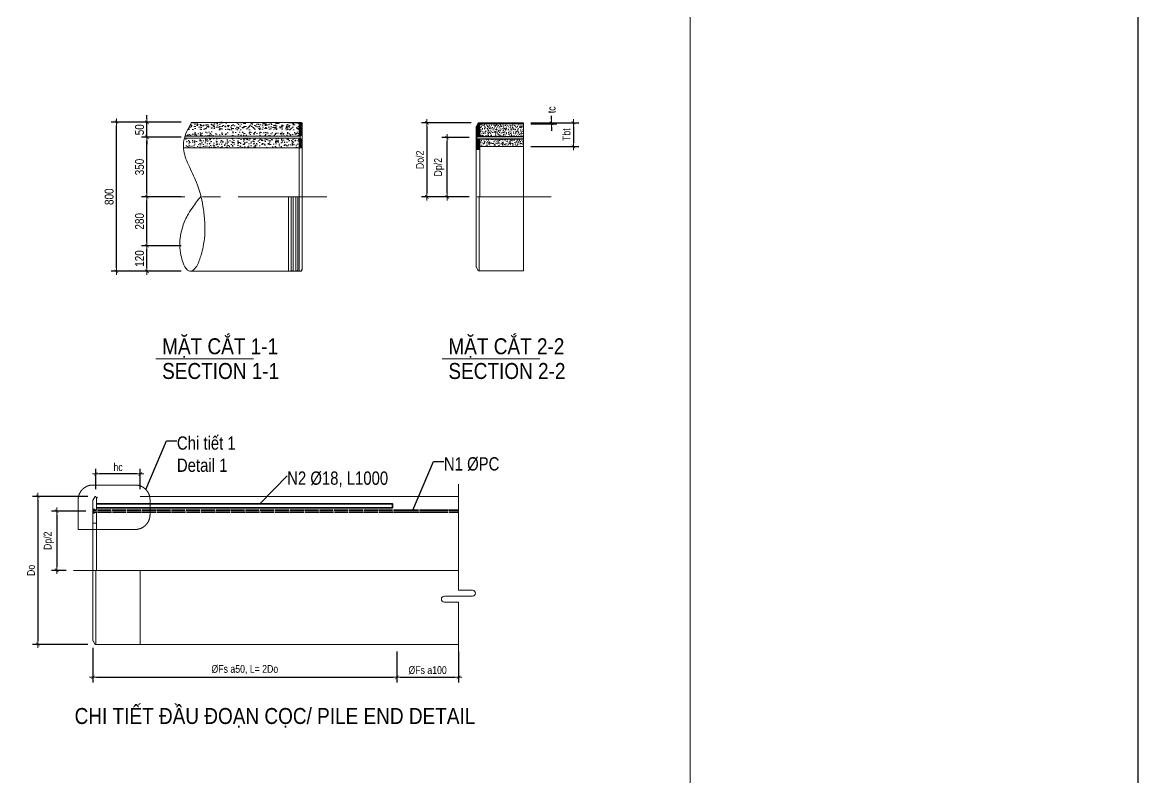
# Model space of a CAD drawing. Header units: millimetres. Extents: x -2123450 to -961021, y -260876 to 649159.
# Drawn here: x -1603396 to -1571995, y 138489 to 159761 of the extents above; entities that cross this region are included whole.
import ezdxf
from ezdxf.enums import TextEntityAlignment as Align

# ---------------------------------------------------------------- set-up
doc = ezdxf.new("R2010")
doc.units = ezdxf.units.MM
doc.header["$LTSCALE"] = 1000
doc.header["$MEASUREMENT"] = 0
doc.header["$PDMODE"] = 66
for name, pattern in [('CENTER2', [1.125, 0.75, -0.125, 0.125, -0.125]), ('CENTERX2', [4, 2.5, -0.5, 0.5, -0.5]), ('HIDDEN', [0.375, 0.25, -0.125]), ('HIDDEN2', [4.7625, 3.175, -1.5875])]:
    doc.linetypes.add(name, pattern=pattern)
doc.layers.get('0').update_dxf_attribs({"linetype": 'CONTINUOUS'})
doc.layers.get('DEFPOINTS').update_dxf_attribs({"linetype": 'CONTINUOUS'})
for name, color, linetype, lineweight in [('1.NET BAO-F', 3, 'CONTINUOUS', 20), ('4.DIM-F', 1, 'CONTINUOUS', 15), ('9.NET MANH-F', 9, 'CONTINUOUS', 15), ('NDC_S_AXIS', 5, 'CENTER2', 15), ('NDC_S_BREAK-LINE', 1, 'CONTINUOUS', 15), ('NDC_S_CONTINUOUS', 3, 'CONTINUOUS', 20), ('NDC_S_DIM', 1, 'CONTINUOUS', 9), ('NDC_S_HATCH MATERIAL', 8, 'CONTINUOUS', 13), ('NDC_S_REBAR', 4, 'CONTINUOUS', 35), ('NDC_S_VN TEXT', 7, 'CONTINUOUS', 9), ('Thep', 1, 'CONTINUOUS', 30), ('Thep dai', 3, 'CONTINUOUS', 30)]:
    doc.layers.add(name, color=color, linetype=linetype, lineweight=lineweight)
doc.layers.add('NDC_S-COLUMN', color=3, linetype='CONTINUOUS')
doc.styles.add('NDC_ARIAL', font='arial.ttf', dxfattribs={"width": 0.8})
doc.dimstyles.new('DIM', dxfattribs={"dimtxt": 0.03, "dimasz": 0.035, "dimexe": 0.03, "dimexo": 0.03, "dimgap": 0.005, "dimtad": 1, "dimdec": 0, "dimlfac": 10000, "dimzin": 0, "dimdsep": 46, "dimtxsty": 'NDC_ARIAL', "dimblk": 'DOTSMALL', "dimcen": 0.05, "dimclrd": 1, "dimclre": 1, "dimadec": 0, "dimazin": 0, "dimtfac": 1, "dimtdec": 0, "dimtofl": 0, "dimtmove": 0, "dimatfit": 3, "dimfxl": 0.03, "dimtolj": 1, "dimtzin": 0, "dimarcsym": 0})
doc.dimstyles.new('NDC_1-100', dxfattribs={"dimscale": 100, "dimtxt": 2.2, "dimasz": 1, "dimexe": 1.5, "dimexo": 2, "dimgap": 0.8, "dimtad": 1, "dimdec": 0, "dimdsep": 46, "dimtxsty": 'NDC_ARIAL', "dimblk": 'DIMMARK', "dimcen": 49999.938995, "dimdle": 1.5, "dimclrd": 1, "dimclre": 1, "dimclrt": 3, "dimadec": 0, "dimazin": 0, "dimtfac": 1, "dimtdec": 0, "dimtix": 1, "dimtmove": 2, "dimatfit": 3, "dimfxl": 1, "dimarcsym": 0})
doc.dimstyles.new('NDC_1-25(25)', dxfattribs={"dimscale": 100, "dimtxt": 2.5, "dimasz": 1, "dimexe": 1.5, "dimexo": 0, "dimgap": 0.8, "dimtad": 1, "dimdec": 0, "dimlfac": 0.25, "dimdsep": 46, "dimtxsty": 'NDC_ARIAL', "dimblk": 'DIMMARK', "dimcen": 49999.938995, "dimdle": 1.5, "dimclrd": 1, "dimclre": 1, "dimclrt": 3, "dimadec": 0, "dimazin": 0, "dimtfac": 1, "dimtdec": 0, "dimtix": 1, "dimtmove": 2, "dimatfit": 3, "dimfxl": 1, "dimarcsym": 0})
pattern_1 = [(50, (-1810038.22, 136960.5), (214.93242, -18.80415), [22.47432, -247.21747]), (355, (-1810038.22, 136960.5), (-41.57788, 225.40004), [17.97945, -197.77397]), (100.4514, (-1810020.3, 136958.93), (173.3547, 206.59575), [19.10023, -210.10252]), (46.1842, (-1810038.22, 137020.43), (319.80682, -49.59902), [33.71147, -370.8262]), (96.6356, (-1810011.57, 137016.3), (280.0787, 291.90176), [28.65034, -315.1537]), (351.1842, (-1810038.22, 137020.43), (280.0785, 291.902), [26.9692, -296.66096]), (21, (-1810008.25, 137005.44), (178.8677, -120.64778), [22.47432, -247.21747]), (326, (-1810008.25, 137005.44), (72.91127, 217.29667), [17.97945, -197.77397]), (71.4514, (-1809993.35, 136995.39), (251.77904, 96.6487), [19.10023, -210.10252]), (37.5, (-1810038.22, 136960.49), (3.643792, 99.754151), [0, -195.37671, 0, -200.77055, 0, -198.523116]), (7.5, (-1810038.22, 136960.49), (78.83077, 118.18844), [0, -114.46918, 0, -190.88185, 0, -75.66353]), (327.5, (-1810105.04, 136960.49), (159.963915, -6.758737), [0, -74.91438, 0, -233.73288, 0, -310.14555]), (317.5, (-1810135.01, 136960.5), (174.75613, 29.99721), [0, -97.3887, 0, -155.2226, 0, -220.24829])]
pattern_2 = [(45, (-3341119.79, 739639.76), (-49.7184456, 49.7184456), []), (45, (-3341103.215, 739639.76), (-49.7184456, 49.7184456), []), (45, (-3341086.64, 739639.76), (-49.7184456, 49.7184456), []), (45, (-3341070.07, 739639.76), (-49.7184456, 49.7184456), [])]

# ---------------------------------------------------------------- blocks, each defined once
blk = doc.blocks.new('_DotSmall')
at = {"color": 0, "linetype": 'ByBlock', "lineweight": 9, "const_width": 0.5}
blk.add_lwpolyline([(-0.0625, 0, 1), (0.0625, 0, 1)], format="xyb", close=True, dxfattribs=at)
blk = doc.blocks.new('DIMMARK')
at = {"layer": 'NDC_S_DIM', "color": 1}
blk.add_line((-1.5, 0), (1, 0), dxfattribs=at)
at = {"layer": 'NDC_S_DIM', "color": 2, "const_width": 0.15}
blk.add_lwpolyline([(-0.5, -0.5), (0.5, 0.5)], dxfattribs=at)
blk = doc.blocks.new('*D372')
at = {"layer": 'DEFPOINTS', "color": 0, "transparency": 16777216}
for p in [(-1601324, 147041), (-1601324, 146410), (-1600074, 146410)]:
    blk.add_point(p, dxfattribs=at)
at = {"layer": 'NDC_S_DIM', "color": 1, "lineweight": -2, "transparency": 16777216}
for p, q in [((-1601324, 146610), (-1601324, 147191)), ((-1600174, 147041), (-1601224, 147041)), ((-1600074, 146610), (-1600074, 147191))]:
    blk.add_line(p, q, dxfattribs=at)
at = {"layer": 'NDC_S_DIM', "color": 1, "lineweight": -2, "transparency": 16777216, "xscale": 100, "yscale": 100, "zscale": 100, "rotation": 180}
blk.add_blockref('DIMMARK', (-1601324, 147041), dxfattribs=at)
at = {"layer": 'NDC_S_DIM', "color": 1, "lineweight": -2, "transparency": 16777216, "xscale": 100, "yscale": 100, "zscale": 100}
blk.add_blockref('DIMMARK', (-1600074, 147041), dxfattribs=at)
at = {"layer": 'NDC_S_DIM', "color": 3, "transparency": 16777216, "insert": (-1600699, 147233), "char_height": 220, "attachment_point": 5, "style": 'NDC_ARIAL'}
blk.add_mtext('hc', dxfattribs=at)
blk = doc.blocks.new('*D373')
at = {"layer": 'DEFPOINTS', "color": 0, "transparency": 16777216}
for p in [(-1601408, 142344), (-1592854, 142244), (-1592854, 141316)]:
    blk.add_point(p, dxfattribs=at)
at = {"layer": 'NDC_S_DIM', "color": 1, "lineweight": -2, "transparency": 16777216}
for p, q in [((-1601408, 142144), (-1601408, 141166)), ((-1592854, 142044), (-1592854, 141166)), ((-1601308, 141316), (-1592954, 141316))]:
    blk.add_line(p, q, dxfattribs=at)
at = {"layer": 'NDC_S_DIM', "color": 1, "lineweight": -2, "transparency": 16777216, "xscale": 100, "yscale": 100, "zscale": 100, "rotation": 180}
blk.add_blockref('DIMMARK', (-1601408, 141316), dxfattribs=at)
at = {"layer": 'NDC_S_DIM', "color": 1, "lineweight": -2, "transparency": 16777216, "xscale": 100, "yscale": 100, "zscale": 100}
blk.add_blockref('DIMMARK', (-1592854, 141316), dxfattribs=at)
at = {"layer": 'NDC_S_DIM', "color": 3, "transparency": 16777216, "insert": (-1597131, 141532), "char_height": 220, "attachment_point": 5, "style": 'NDC_ARIAL'}
blk.add_mtext('ØFs a50, L= 2Do', dxfattribs=at)
blk = doc.blocks.new('*D374')
at = {"layer": 'DEFPOINTS', "color": 0, "transparency": 16777216}
for p in [(-1592854, 142244), (-1591118, 142244), (-1591118, 141316)]:
    blk.add_point(p, dxfattribs=at)
at = {"layer": 'NDC_S_DIM', "color": 1, "lineweight": -2, "transparency": 16777216}
for p, q in [((-1592854, 142044), (-1592854, 141166)), ((-1591118, 142044), (-1591118, 141166)), ((-1592754, 141316), (-1591218, 141316))]:
    blk.add_line(p, q, dxfattribs=at)
at = {"layer": 'NDC_S_DIM', "color": 1, "lineweight": -2, "transparency": 16777216, "xscale": 100, "yscale": 100, "zscale": 100, "rotation": 180}
blk.add_blockref('DIMMARK', (-1592854, 141316), dxfattribs=at)
at = {"layer": 'NDC_S_DIM', "color": 1, "lineweight": -2, "transparency": 16777216, "xscale": 100, "yscale": 100, "zscale": 100}
blk.add_blockref('DIMMARK', (-1591118, 141316), dxfattribs=at)
at = {"layer": 'NDC_S_DIM', "color": 3, "transparency": 16777216, "insert": (-1591986, 141515), "char_height": 220, "attachment_point": 5, "style": 'NDC_ARIAL'}
blk.add_mtext('ØFs a100', dxfattribs=at)
blk = doc.blocks.new('*D375')
at = {"layer": 'DEFPOINTS', "color": 0, "transparency": 16777216}
for p in [(-1601349, 146410), (-1602958, 142244), (-1601349, 142244)]:
    blk.add_point(p, dxfattribs=at)
at = {"layer": 'NDC_S_DIM', "color": 1, "lineweight": -2, "transparency": 16777216}
for p, q in [((-1601549, 146410), (-1603108, 146410)), ((-1602958, 146310), (-1602958, 142344)), ((-1601549, 142244), (-1603108, 142244))]:
    blk.add_line(p, q, dxfattribs=at)
at = {"layer": 'NDC_S_DIM', "color": 1, "lineweight": -2, "transparency": 16777216, "xscale": 100, "yscale": 100, "zscale": 100}
for p, rotation in [((-1602958, 146410), 90), ((-1602958, 142244), 270)]:
    blk.add_blockref('DIMMARK', p, dxfattribs=dict(at, rotation=rotation))
at = {"layer": 'NDC_S_DIM', "color": 3, "transparency": 16777216, "insert": (-1603150, 144327), "char_height": 220, "attachment_point": 5, "rotation": 90, "style": 'NDC_ARIAL'}
blk.add_mtext('Do', dxfattribs=at)
blk = doc.blocks.new('*D376')
at = {"layer": 'DEFPOINTS', "color": 0, "transparency": 16777216}
for p in [(-1601404, 145994), (-1602428, 144327), (-1601959, 144327)]:
    blk.add_point(p, dxfattribs=at)
at = {"layer": 'NDC_S_DIM', "color": 1, "lineweight": -2, "transparency": 16777216}
for p, q in [((-1601604, 145994), (-1602578, 145994)), ((-1602428, 145894), (-1602428, 144427)), ((-1602159, 144327), (-1602578, 144327))]:
    blk.add_line(p, q, dxfattribs=at)
at = {"layer": 'NDC_S_DIM', "color": 1, "lineweight": -2, "transparency": 16777216, "xscale": 100, "yscale": 100, "zscale": 100}
for p, rotation in [((-1602428, 145994), 90), ((-1602428, 144327), 270)]:
    blk.add_blockref('DIMMARK', p, dxfattribs=dict(at, rotation=rotation))
at = {"layer": 'NDC_S_DIM', "color": 3, "transparency": 16777216, "insert": (-1602650, 145161), "char_height": 220, "attachment_point": 5, "rotation": 90, "style": 'NDC_ARIAL'}
blk.add_mtext('Dp/2', dxfattribs=at)
blk = doc.blocks.new('CHI TIET DAU DOAN COC TOLE PHANG')
at = {"linetype": 'HIDDEN2', "ltscale": 0.2}
blk.add_lwpolyline([(0.209, 0.2885), (0.0663, 0.2885, 0.414214), (0.0163, 0.2385), (0.0163, 0.1383), (0.209, 0.1383, 0.414214), (0.259, 0.1883), (0.259, 0.2385, 0.414214)], format="xyb", close=True, dxfattribs=at)
at = {"layer": 'NDC_S_AXIS', "linetype": 'CENTERX2'}
for p, q in [((0.3192, 0), (0, 0)), ((1.301, 0), (0.3192, 0))]:
    blk.add_line(p, q, dxfattribs=at)
at = {"layer": 'NDC_S_BREAK-LINE'}
blk.add_lwpolyline([(1.301, 0.2915), (1.301, -0.0672), (1.3485, -0.0672, -1), (1.3485, -0.0872), (1.301, -0.0872), (1.2534, -0.0872, 1), (1.2534, -0.1072), (1.301, -0.1072), (1.301, -0.2909)], format="xyb", dxfattribs=at)
at = {"layer": 'NDC_S_CONTINUOUS'}
for p, q in [((0.0782, 0.2035), (0.0782, 0.247)), ((0.2262, 0.25), (1.301, 0.25)), ((0.0712, 0.2065), (0.0662, 0.2065)), ((0.0712, 0.1935), (0.0662, 0.1935)), ((0.0712, 0.2065), (0.0712, 0.2045)), ((0.0712, 0.2045), (0.0782, 0.2045)), ((0.0712, 0.1955), (0.0712, 0.1935)), ((0.0712, 0.1955), (0.0782, 0.1955)), ((0.0782, 0.1965), (0.0782, 0)), ((0.0782, 0.16), (0.0662, 0.16)), ((0.0762, 0), (0.0762, -0.25)), ((0.2262, 0), (0.2262, -0.25)), ((0.0762, -0.25), (0.2262, -0.25)), ((0.2262, -0.25), (1.301, -0.25))]:
    blk.add_line(p, q, dxfattribs=at)
blk.add_lwpolyline([(0.0762, -0.248), (0.0762, -0.25), (0.0732, -0.25), (0.0672, -0.238), (0.0662, -0.238), (0.0662, 0.238), (0.0672, 0.238), (0.0732, 0.25), (0.0762, 0.25), (0.0762, 0.247)], dxfattribs=at)
at = {"layer": 'NDC_S_REBAR'}
for p, q in [((0.0702, 0.2035), (0.0782, 0.2035)), ((0.0702, 0.1965), (0.0788, 0.1965)), ((0.0813, 0.2035), (0.1283, 0.2035)), ((0.0818, 0.1965), (0.1288, 0.1965)), ((0.1313, 0.2035), (0.1783, 0.2035)), ((0.1318, 0.1965), (0.1788, 0.1965)), ((0.1813, 0.2035), (0.2262, 0.2035)), ((0.1818, 0.1965), (0.2262, 0.1965)), ((0.2262, 0.2035), (0.2283, 0.2035)), ((0.2262, 0.1965), (0.2288, 0.1965)), ((0.2313, 0.2035), (0.2783, 0.2035)), ((0.2318, 0.1965), (0.2788, 0.1965)), ((0.2813, 0.2035), (0.3283, 0.2035)), ((0.2818, 0.1965), (0.3288, 0.1965)), ((0.3313, 0.2035), (0.3783, 0.2035)), ((0.3318, 0.1965), (0.3788, 0.1965)), ((0.3813, 0.2035), (0.4283, 0.2035)), ((0.3818, 0.1965), (0.4288, 0.1965)), ((0.4313, 0.2035), (0.4783, 0.2035)), ((0.4318, 0.1965), (0.4788, 0.1965)), ((0.4813, 0.2035), (0.5283, 0.2035)), ((0.4818, 0.1965), (0.5288, 0.1965)), ((0.5313, 0.2035), (0.5783, 0.2035)), ((0.5318, 0.1965), (0.5788, 0.1965)), ((0.5813, 0.2035), (0.6283, 0.2035)), ((0.5818, 0.1965), (0.6288, 0.1965)), ((0.6313, 0.2035), (0.6783, 0.2035)), ((0.6318, 0.1965), (0.6788, 0.1965)), ((0.6813, 0.2035), (0.7283, 0.2035)), ((0.6818, 0.1965), (0.7288, 0.1965)), ((0.7313, 0.2035), (0.7783, 0.2035)), ((0.7318, 0.1965), (0.7788, 0.1965)), ((0.7813, 0.2035), (0.8283, 0.2035)), ((0.7818, 0.1965), (0.8288, 0.1965)), ((0.8313, 0.2035), (0.8783, 0.2035)), ((0.8318, 0.1965), (0.8788, 0.1965)), ((0.8813, 0.2035), (0.9283, 0.2035)), ((0.8818, 0.1965), (0.9288, 0.1965)), ((0.9313, 0.2035), (0.9783, 0.2035)), ((0.9318, 0.1965), (0.9788, 0.1965)), ((0.9813, 0.2035), (1.0283, 0.2035)), ((0.9818, 0.1965), (1.0288, 0.1965)), ((1.0313, 0.2035), (1.0783, 0.2035)), ((1.0318, 0.1965), (1.0788, 0.1965)), ((1.0813, 0.2035), (1.1659, 0.2035)), ((1.0818, 0.1965), (1.1668, 0.1965)), ((1.1689, 0.2035), (1.2659, 0.2035)), ((1.1698, 0.1965), (1.2668, 0.1965)), ((1.2689, 0.2035), (1.301, 0.2035)), ((1.2698, 0.1965), (1.301, 0.1965))]:
    blk.add_line(p, q, dxfattribs=at)
blk.add_ellipse((0.0686, 0.2), major_axis=(0, 0.0055), ratio=0.363902, start_param=5.391025, end_param=10.293338, dxfattribs=at)
blk = doc.blocks.new('thep gia cuong')
at = {"layer": 'NDC_S_REBAR'}
blk.add_lwpolyline([(0, -0.014), (1, -0.014), (1, 0), (0, 0)], dxfattribs=at)
blk = doc.blocks.new('*D913')
at = {"layer": 'DEFPOINTS', "color": 0, "transparency": 16777216}
for p in [(-1600742, 156949), (-1598927, 156949), (-1598927, 152749)]:
    blk.add_point(p, dxfattribs=at)
at = {"layer": 'NDC_S_DIM', "color": 1, "lineweight": -2, "transparency": 16777216}
for p, q in [((-1598927, 156949), (-1600892, 156949)), ((-1600742, 152849), (-1600742, 156849)), ((-1598927, 152749), (-1600892, 152749))]:
    blk.add_line(p, q, dxfattribs=at)
at = {"layer": 'NDC_S_DIM', "color": 1, "lineweight": -2, "transparency": 16777216, "xscale": 100, "yscale": 100, "zscale": 100}
for p, rotation in [((-1600742, 156949), 90), ((-1600742, 152749), 270)]:
    blk.add_blockref('DIMMARK', p, dxfattribs=dict(at, rotation=rotation))
at = {"layer": 'NDC_S_DIM', "color": 3, "lineweight": 100, "transparency": 16777216, "insert": (-1600950, 154849), "char_height": 250, "attachment_point": 5, "rotation": 90, "style": 'NDC_ARIAL'}
blk.add_mtext('800', dxfattribs=at)
blk = doc.blocks.new('*D914')
at = {"layer": 'DEFPOINTS', "color": 0, "transparency": 16777216}
for p in [(-1599887, 153469), (-1598927, 153469), (-1598927, 152749)]:
    blk.add_point(p, dxfattribs=at)
at = {"layer": 'NDC_S_DIM', "color": 1, "lineweight": -2, "transparency": 16777216}
for p, q in [((-1598927, 153469), (-1600037, 153469)), ((-1599887, 152849), (-1599887, 153369)), ((-1598927, 152749), (-1600037, 152749))]:
    blk.add_line(p, q, dxfattribs=at)
at = {"layer": 'NDC_S_DIM', "color": 1, "lineweight": -2, "transparency": 16777216, "xscale": 100, "yscale": 100, "zscale": 100}
for p, rotation in [((-1599887, 153469), 90), ((-1599887, 152749), 270)]:
    blk.add_blockref('DIMMARK', p, dxfattribs=dict(at, rotation=rotation))
at = {"layer": 'NDC_S_DIM', "color": 3, "lineweight": 100, "transparency": 16777216, "insert": (-1600095, 153109), "char_height": 250, "attachment_point": 5, "rotation": 90, "style": 'NDC_ARIAL'}
blk.add_mtext('120', dxfattribs=at)
blk = doc.blocks.new('*D915')
at = {"layer": 'DEFPOINTS', "color": 0, "transparency": 16777216}
for p in [(-1599887, 154846), (-1598927, 154846), (-1598927, 153469)]:
    blk.add_point(p, dxfattribs=at)
at = {"layer": 'NDC_S_DIM', "color": 1, "lineweight": -2, "transparency": 16777216}
for p, q in [((-1598927, 154846), (-1600037, 154846)), ((-1599887, 153569), (-1599887, 154746)), ((-1598927, 153469), (-1600037, 153469))]:
    blk.add_line(p, q, dxfattribs=at)
at = {"layer": 'NDC_S_DIM', "color": 1, "lineweight": -2, "transparency": 16777216, "xscale": 100, "yscale": 100, "zscale": 100}
for p, rotation in [((-1599887, 154846), 90), ((-1599887, 153469), 270)]:
    blk.add_blockref('DIMMARK', p, dxfattribs=dict(at, rotation=rotation))
at = {"layer": 'NDC_S_DIM', "color": 3, "lineweight": 100, "transparency": 16777216, "insert": (-1600095, 154157), "char_height": 250, "attachment_point": 5, "rotation": 90, "style": 'NDC_ARIAL'}
blk.add_mtext('280', dxfattribs=at)
blk = doc.blocks.new('*D916')
at = {"layer": 'DEFPOINTS', "color": 0, "transparency": 16777216}
for p in [(-1599887, 156524), (-1598927, 156524), (-1598927, 154846)]:
    blk.add_point(p, dxfattribs=at)
at = {"layer": 'NDC_S-COLUMN', "color": 1, "lineweight": -2, "transparency": 16777216}
for p, q in [((-1598927, 156524), (-1600037, 156524)), ((-1599887, 154946), (-1599887, 156424)), ((-1598927, 154846), (-1600037, 154846))]:
    blk.add_line(p, q, dxfattribs=at)
at = {"layer": 'NDC_S-COLUMN', "color": 1, "lineweight": -2, "transparency": 16777216, "xscale": 100, "yscale": 100, "zscale": 100}
for p, rotation in [((-1599887, 156524), 90), ((-1599887, 154846), 270)]:
    blk.add_blockref('DIMMARK', p, dxfattribs=dict(at, rotation=rotation))
at = {"layer": 'NDC_S-COLUMN', "color": 3, "transparency": 16777216, "insert": (-1600095, 155685), "char_height": 250, "attachment_point": 5, "rotation": 90, "style": 'NDC_ARIAL'}
blk.add_mtext('350', dxfattribs=at)
blk = doc.blocks.new('*D917')
at = {"layer": 'DEFPOINTS', "color": 0, "transparency": 16777216}
for p in [(-1599887, 156945), (-1598927, 156945), (-1598927, 156524)]:
    blk.add_point(p, dxfattribs=at)
at = {"layer": 'NDC_S-COLUMN', "color": 1, "lineweight": -2, "transparency": 16777216}
for p, q in [((-1599887, 157045), (-1599887, 157145)), ((-1598927, 156945), (-1600037, 156945)), ((-1599887, 156524), (-1599887, 156945)), ((-1598927, 156524), (-1600037, 156524)), ((-1599887, 156424), (-1599887, 156324))]:
    blk.add_line(p, q, dxfattribs=at)
at = {"layer": 'NDC_S-COLUMN', "color": 1, "lineweight": -2, "transparency": 16777216, "xscale": 100, "yscale": 100, "zscale": 100}
for p, rotation in [((-1599887, 156945), 270), ((-1599887, 156524), 90)]:
    blk.add_blockref('DIMMARK', p, dxfattribs=dict(at, rotation=rotation))
at = {"layer": 'NDC_S-COLUMN', "color": 3, "transparency": 16777216, "insert": (-1600095, 156735), "char_height": 250, "attachment_point": 5, "rotation": 90, "style": 'NDC_ARIAL'}
blk.add_mtext('50', dxfattribs=at)
blk = doc.blocks.new('*D933')
at = {"layer": 'DEFPOINTS', "color": 0, "transparency": 16777216}
for p in [(-1590558, 156930), (-1592008, 154846), (-1590616, 154846)]:
    blk.add_point(p, dxfattribs=at)
at = {"layer": 'NDC_S_DIM', "color": 1, "lineweight": -2, "transparency": 16777216}
for p, q in [((-1590758, 156930), (-1592158, 156930)), ((-1592008, 156830), (-1592008, 154946)), ((-1590816, 154846), (-1592158, 154846))]:
    blk.add_line(p, q, dxfattribs=at)
at = {"layer": 'NDC_S_DIM', "color": 1, "lineweight": -2, "transparency": 16777216, "xscale": 100, "yscale": 100, "zscale": 100}
for p, rotation in [((-1592008, 156930), 90), ((-1592008, 154846), 270)]:
    blk.add_blockref('DIMMARK', p, dxfattribs=dict(at, rotation=rotation))
at = {"layer": 'NDC_S_DIM', "color": 3, "transparency": 16777216, "insert": (-1592202, 155888), "char_height": 220, "attachment_point": 5, "rotation": 90, "style": 'NDC_ARIAL'}
blk.add_mtext('Do/2', dxfattribs=at)
blk = doc.blocks.new('*D934')
at = {"layer": 'DEFPOINTS', "color": 0, "transparency": 16777216}
for p in [(-1591436, 156514), (-1590612, 156514), (-1590616, 154846)]:
    blk.add_point(p, dxfattribs=at)
at = {"layer": 'NDC_S_DIM', "color": 1, "lineweight": -2, "transparency": 16777216}
for p, q in [((-1590812, 156514), (-1591586, 156514)), ((-1591436, 154946), (-1591436, 156414)), ((-1590816, 154846), (-1591586, 154846))]:
    blk.add_line(p, q, dxfattribs=at)
at = {"layer": 'NDC_S_DIM', "color": 1, "lineweight": -2, "transparency": 16777216, "xscale": 100, "yscale": 100, "zscale": 100}
for p, rotation in [((-1591436, 156514), 90), ((-1591436, 154846), 270)]:
    blk.add_blockref('DIMMARK', p, dxfattribs=dict(at, rotation=rotation))
at = {"layer": 'NDC_S_DIM', "color": 3, "transparency": 16777216, "insert": (-1591658, 155680), "char_height": 220, "attachment_point": 5, "rotation": 90, "style": 'NDC_ARIAL'}
blk.add_mtext('Dp/2', dxfattribs=at)
blk = doc.blocks.new('*D935')
at = {"layer": 'DEFPOINTS', "color": 0, "transparency": 16777216}
for p in [(-1589283, 156930), (-1589283, 156905), (-1588494, 156905)]:
    blk.add_point(p, dxfattribs=at)
at = {"layer": 'NDC_S_DIM', "color": 1, "lineweight": -2, "transparency": 16777216}
for p, q in [((-1588494, 157030), (-1588494, 157130)), ((-1589083, 156930), (-1588344, 156930)), ((-1589083, 156905), (-1588344, 156905)), ((-1588494, 156930), (-1588494, 156905)), ((-1588494, 156805), (-1588494, 156705))]:
    blk.add_line(p, q, dxfattribs=at)
at = {"layer": 'NDC_S_DIM', "color": 1, "lineweight": -2, "transparency": 16777216, "xscale": 100, "yscale": 100, "zscale": 100}
for p, rotation in [((-1588494, 156930), 270), ((-1588494, 156905), 90)]:
    blk.add_blockref('DIMMARK', p, dxfattribs=dict(at, rotation=rotation))
at = {"layer": 'NDC_S_DIM', "color": 3, "transparency": 16777216, "insert": (-1588494, 157297), "char_height": 220, "attachment_point": 5, "rotation": 90, "style": 'NDC_ARIAL'}
blk.add_mtext('tc', dxfattribs=at)
blk = doc.blocks.new('*D936')
at = {"layer": 'DEFPOINTS', "color": 0, "transparency": 16777216}
for p in [(-1589283, 156930), (-1589283, 156263), (-1587883, 156263)]:
    blk.add_point(p, dxfattribs=at)
at = {"layer": 'NDC_S_DIM', "color": 1, "lineweight": -2, "transparency": 16777216}
for p, q in [((-1589083, 156930), (-1587733, 156930)), ((-1587883, 156830), (-1587883, 156363)), ((-1589083, 156263), (-1587733, 156263))]:
    blk.add_line(p, q, dxfattribs=at)
at = {"layer": 'NDC_S_DIM', "color": 1, "lineweight": -2, "transparency": 16777216, "xscale": 100, "yscale": 100, "zscale": 100}
for p, rotation in [((-1587883, 156930), 90), ((-1587883, 156263), 270)]:
    blk.add_blockref('DIMMARK', p, dxfattribs=dict(at, rotation=rotation))
at = {"layer": 'NDC_S_DIM', "color": 3, "transparency": 16777216, "insert": (-1588074, 156596), "char_height": 220, "attachment_point": 5, "rotation": 90, "style": 'NDC_ARIAL'}
blk.add_mtext('Tbt', dxfattribs=at)
blk = doc.blocks.new('daucocmangxong 3.0')
at = {"layer": 'NDC_S_AXIS', "linetype": 'HIDDEN', "ltscale": 0.001}
blk.add_line((0.093, 0.25), (-0.2262, 0.25), dxfattribs=at)
at = {"layer": 'NDC_S_CONTINUOUS'}
for p, q in [((-0.148, 0.497), (-0.148, 0.4535)), ((0, 0.5), (0, 0)), ((-0.155, 0.4565), (-0.16, 0.4565)), ((-0.155, 0.4565), (-0.155, 0.4545)), ((-0.155, 0.4545), (-0.148, 0.4545)), ((-0.155, 0.4435), (-0.16, 0.4435)), ((-0.155, 0.4455), (-0.155, 0.4435)), ((-0.155, 0.4455), (-0.148, 0.4455)), ((-0.148, 0.4465), (-0.148, 0.25)), ((-0.148, 0.42), (0, 0.42)), ((-0.148, 0.41), (-0.16, 0.41)), ((-0.15, 0.25), (-0.15, 0)), ((-0.15, 0), (0, 0))]:
    blk.add_line(p, q, dxfattribs=at)
blk.add_lwpolyline([(-0.15, 0.002), (-0.15, 0), (-0.153, 0), (-0.159, 0.012), (-0.16, 0.012), (-0.16, 0.488), (-0.159, 0.488), (-0.153, 0.5), (-0.15, 0.5), (-0.15, 0.497)], dxfattribs=at)
blk.add_arc((-0.148, 0.497), 0.003, 270, 0, dxfattribs=at)
at = {"layer": 'Thep'}
for p, q in [((-0.156, 0.4535), (0, 0.4535)), ((-0.156, 0.4465), (0, 0.4465))]:
    blk.add_line(p, q, dxfattribs=at)
blk.add_ellipse((-0.1575, 0.45), major_axis=(0, 0.0055), ratio=0.363902, start_param=5.391025, end_param=10.293338, dxfattribs=at)

msp = doc.modelspace()

# ---------------------------------------------------------------- hatches: boundary and pattern name
at = {"layer": 'NDC_S_HATCH MATERIAL'}
h = msp.add_hatch(dxfattribs=at)
h.set_pattern_fill('AR-CONC', color=256, scale=29.965753, style=0)
h.set_pattern_definition(pattern_1)
edge = h.paths.add_edge_path()
edge.add_ellipse((-1595666.23, 156956.79), major_axis=(-38.51, 0), ratio=0.86455331, start_angle=50.284863, end_angle=129.715137, ccw=False)
edge.add_line((-1595690.84, 156931.17), (-1595773.73, 156931.17))
edge.add_ellipse((-1595798.34, 156956.79), major_axis=(-38.51, 0), ratio=0.86455331, start_angle=50.284863, end_angle=129.715137, ccw=False)
edge.add_line((-1595822.95, 156931.17), (-1595905.42, 156931.17))
edge.add_line((-1595905.42, 156931.17), (-1595905.42, 156943.85))
edge.add_line((-1595905.42, 156943.85), (-1598631, 156945.37))
edge.add_line((-1598631, 156945.37), (-1598743.06, 156734.09))
edge.add_line((-1598743.06, 156734.09), (-1595605.76, 156734.09))
edge.add_line((-1595605.76, 156734.09), (-1595605.76, 156898.38))
edge.add_line((-1595605.76, 156898.38), (-1595638.52, 156931.17))
edge.add_line((-1595638.52, 156931.17), (-1595641.62, 156931.17))
at = {"layer": 'NDC_S_HATCH MATERIAL', "ltscale": 10}
h = msp.add_hatch(dxfattribs=at)
h.set_pattern_fill('ANSI34', color=256, scale=59.931507, style=0)
h.set_pattern_definition([(45, (-1814126.11, 75141.517), (-31.783481, 31.783481), []), (45, (-1814115.515, 75141.517), (-31.783481, 31.783481), []), (45, (-1814104.92, 75141.517), (-31.783481, 31.783481), []), (45, (-1814094.326, 75141.517), (-31.783481, 31.783481), [])])
edge = h.paths.add_edge_path()
edge.add_line((-1595596.04, 156943.85), (-1595605.76, 156943.85))
edge.add_line((-1595605.76, 156943.85), (-1595645.07, 156943.85))
edge.add_ellipse((-1595666.23, 156961.77), major_axis=(29.62, 0), ratio=0.86455331, start_angle=224.427004, end_angle=315.572996, ccw=False)
edge.add_line((-1595687.38, 156943.85), (-1595777.18, 156943.85))
edge.add_ellipse((-1595798.34, 156961.77), major_axis=(29.62, 0), ratio=0.86455331, start_angle=224.427004, end_angle=315.572996, ccw=False)
edge.add_line((-1595819.5, 156943.85), (-1595905.42, 156943.85))
edge.add_line((-1595905.42, 156943.85), (-1595905.42, 156931.17))
edge.add_line((-1595905.42, 156931.17), (-1595822.95, 156931.17))
edge.add_ellipse((-1595798.34, 156956.79), major_axis=(-38.51, 0), ratio=0.86455331, start_angle=50.284863, end_angle=129.715137)
edge.add_line((-1595773.73, 156931.17), (-1595690.84, 156931.17))
edge.add_ellipse((-1595666.23, 156956.79), major_axis=(-38.51, 0), ratio=0.86455331, start_angle=50.284863, end_angle=129.715137)
edge.add_line((-1595641.62, 156931.17), (-1595605.76, 156931.17))
edge.add_line((-1595605.76, 156931.17), (-1595596.04, 156931.17))
edge.add_line((-1595596.04, 156931.17), (-1595596.04, 156943.85))
at = {"layer": 'NDC_S_HATCH MATERIAL'}
h = msp.add_hatch(dxfattribs=at)
h.set_pattern_fill('ANSI34', color=256, scale=93.75, style=0)
h.set_pattern_definition(pattern_2)
edge = h.paths.add_edge_path()
edge.add_line((-1595515.86, 156903.14), (-1595545.35, 156943.85))
edge.add_line((-1595545.35, 156943.85), (-1595596.04, 156943.85))
edge.add_line((-1595596.04, 156943.85), (-1595596.04, 156931.17))
edge.add_line((-1595596.04, 156931.17), (-1595605.76, 156931.17))
edge.add_line((-1595605.76, 156931.17), (-1595605.76, 156554.09))
edge.add_line((-1595605.76, 156554.09), (-1595576.18, 156554.09))
edge.add_ellipse((-1595539.42, 156551.62), major_axis=(37.73, 11.65), ratio=0.68026503, start_angle=60.57203, end_angle=150.57203, ccw=False)
edge.add_line((-1595527.78, 156579.7), (-1595515.86, 156579.7))
edge.add_line((-1595515.86, 156579.7), (-1595515.86, 156903.14))
h = msp.add_hatch(dxfattribs=at)
h.set_pattern_fill('ANSI32', color=256, scale=100)
h.set_pattern_definition([(45, (-9850.676, -102958.223), (-26.5165043, 26.5165043), []), (45, (-9832.998, -102958.223), (-26.5165043, 26.5165043), [])])
h.paths.add_polyline_path([(-1590616.36, 156567.49), (-1590574.69, 156567.49), (-1590516.36, 156566.35), (-1590516.36, 156904.58), (-1590533.02, 156904.58), (-1590533.02, 156929.58), (-1590558.02, 156929.58), (-1590616.36, 156812.91)])
h.paths.add_polyline_path([(-1590616.36, 156179.58), (-1590516.36, 156179.58), (-1590516.36, 156475.83), (-1590574.69, 156475.83), (-1590574.69, 156459.16), (-1590616.36, 156459.16)])
h = msp.add_hatch(dxfattribs=at)
h.set_pattern_fill('ANSI32', color=256, scale=50, angle=90)
h.set_pattern_definition([(135, (-9850.676, -102958.223), (-13.25825215, -13.25825215), []), (135, (-9850.676, -102949.385), (-13.25825215, -13.25825215), [])])
h.paths.add_polyline_path([(-1589283.02, 156929.58), (-1590533.02, 156929.58), (-1590533.02, 156904.58), (-1589283.02, 156904.58)])
h = msp.add_hatch(dxfattribs=at)
h.set_pattern_fill('AR-CONC', color=256, scale=20, angle=90)
h.set_pattern_definition([(140, (-9850.68, -102958.22), (12.550427, 143.4520365), [15, -165]), (85, (-9850.68, -102958.22), (-150.438427, -27.750267), [12, -132]), (190.451444, (-9849.63, -102946.27), (-137.887998, 115.701769), [12.748038, -140.228422]), (136.1842, (-9890.68, -102958.22), (33.103856, 213.448266), [22.5, -247.5]), (186.635635, (-9887.92, -102940.44), (-194.82372, 186.93239), [19.122068, -210.342752]), (81.184164, (-9890.68, -102958.22), (-194.82372, 186.93239), [18, -198]), (111, (-9880.68, -102938.22), (80.523778, 119.38141), [15, -165]), (56, (-9880.68, -102938.22), (-145.030009, 48.663066), [12, -132]), (161.451445, (-9873.97, -102928.27), (-64.50623, 168.044475), [12.748038, -140.228422]), (127.5, (-9850.676, -102958.223), (-66.5787708, 2.431971), [0, -130.4, 0, -134, 0, -132.5]), (97.5, (-9850.676, -102958.22), (-78.8823424, 52.6139075), [0, -76.4, 0, -127.4, 0, -50.5]), (57.5, (-9850.676, -103002.823), (4.5109743, 106.7644872), [0, -50, 0, -156, 0, -207]), (47.5, (-9850.68, -103022.82), (-20.0209965, 116.637234), [0, -65, 0, -103.6, 0, -147])])
h.paths.add_polyline_path([(-1590491.36, 156904.58, -0.41421356), (-1590516.36, 156879.58), (-1590516.36, 156542.08), (-1589283.02, 156542.08), (-1589283.02, 156904.58)])
h.paths.add_polyline_path([(-1589283.02, 156262.91), (-1589283.02, 156483.74), (-1590516.36, 156483.74), (-1590516.36, 156262.91)])
h = msp.add_hatch(dxfattribs=at)
h.set_pattern_fill('AR-CONC', color=256, scale=29.965753, style=0)
h.set_pattern_definition(pattern_1)
h.paths.add_polyline_path([(-1595605.76, 156494.15), (-1598810.56, 156494.15), (-1598857.15, 156224.6), (-1597231.45, 156224.6), (-1595605.76, 156224.6)])
h.paths.add_polyline_path([(-1598797.23, 156554.09), (-1595605.76, 156554.09), (-1595605.76, 156674.15), (-1598770.53, 156674.15)])
h = msp.add_hatch(dxfattribs=at)
h.set_pattern_fill('ANSI34', color=256, scale=93.75, style=0)
h.set_pattern_definition(pattern_2)
edge = h.paths.add_edge_path()
edge.add_line((-1595515.86, 156468.54), (-1595527.78, 156468.54))
edge.add_ellipse((-1595539.42, 156496.62), major_axis=(-37.73, 11.65), ratio=0.68026503, start_angle=29.42797, end_angle=119.42797, ccw=False)
edge.add_line((-1595576.37, 156494.15), (-1595605.76, 156494.15))
edge.add_line((-1595605.76, 156494.15), (-1595605.76, 156224.6))
edge.add_line((-1595605.76, 156224.6), (-1595515.86, 156224.6))
edge.add_line((-1595515.86, 156224.6), (-1595515.86, 156468.54))
h = msp.add_hatch(dxfattribs=at)
h.set_pattern_fill('ANSI37', color=256, scale=208.333333)
h.set_pattern_definition([(45, (-1970312.535, -84304.212), (-18.4142391, 18.4142391), []), (135, (-1970312.535, -84304.212), (-18.4142391, -18.4142391), [])])
edge = h.paths.add_edge_path()
edge.add_line((-1601282.53, 146385.21), (-1601307.53, 146385.21))
edge.add_line((-1601307.53, 146385.21), (-1601307.53, 146360.21))
edge.add_arc((-1601307.53, 146385.21), 25, 270, 360)

# ---------------------------------------------------------------- linework, layer by layer
at = {"layer": '1.NET BAO-F', "ltscale": 10}
for p, q in [((-1595605.76, 156943.85), (-1598631.85, 156943.85)), ((-1595905.42, 156943.85), (-1595905.42, 156931.17)), ((-1595819.5, 156943.85), (-1595905.42, 156943.85)), ((-1595822.95, 156931.17), (-1595905.42, 156931.17)), ((-1595687.38, 156943.85), (-1595777.18, 156943.85)), ((-1595690.84, 156931.17), (-1595773.73, 156931.17)), ((-1595605.76, 156931.17), (-1595641.62, 156931.17)), ((-1595605.76, 156898.38), (-1595638.52, 156931.17)), ((-1595627.34, 156931.17), (-1595605.76, 156913.65)), ((-1595605.76, 156931.17), (-1595605.76, 156554.09)), ((-1595596.04, 156931.17), (-1595605.76, 156931.17)), ((-1595515.86, 156903.14), (-1595515.86, 152789.34)), ((-1595576.18, 156494.15), (-1598831.88, 156494.15)), ((-1595576.18, 156554.09), (-1598814.51, 156554.09)), ((-1595605.76, 156494.15), (-1595605.76, 152748.64)), ((-1595515.86, 156579.7), (-1595527.78, 156579.7)), ((-1595515.86, 156468.54), (-1595527.78, 156468.54)), ((-1595605.76, 156224.6), (-1598857.15, 156224.6)), ((-1595905.42, 152748.64), (-1595905.42, 154844.69)), ((-1595605.76, 152748.64), (-1595545.35, 152748.64))]:
    msp.add_line(p, q, dxfattribs=at)
at = {"layer": '1.NET BAO-F'}
for p, q in [((-1595605.76, 156943.85), (-1595545.35, 156943.85)), ((-1595596.04, 156931.17), (-1595596.04, 156943.85)), ((-1595576.18, 156554.09), (-1595576.18, 156494.15)), ((-1595605.76, 156224.6), (-1595515.86, 156224.6)), ((-1598672.04, 152748.64), (-1595819.5, 152748.64)), ((-1595777.18, 152748.64), (-1595687.38, 152748.64)), ((-1595645.07, 152748.64), (-1595605.76, 152748.64))]:
    msp.add_line(p, q, dxfattribs=at)
at = {"layer": '1.NET BAO-F', "ltscale": 10}
for centre, major_axis, ratio, start_param, end_param in [((-1595798.34, 156956.79), (-38.51, 0), 0.86455331, 0.87763642, 2.26395623), ((-1595798.34, 156961.77), (29.62, 0), 0.86455331, 3.91699015, 5.50778781), ((-1595666.23, 156956.79), (-38.51, 0), 0.86455331, 0.87763642, 2.26395623), ((-1595666.23, 156961.77), (29.62, 0), 0.86455331, 3.91699015, 5.50778781), ((-1595539.42, 156551.62), (37.73, 11.65), 0.68026503, 1.05718135, 2.62797768)]:
    msp.add_ellipse(centre, major_axis=major_axis, ratio=ratio, start_param=start_param, end_param=end_param, dxfattribs=at)
at = {"layer": '1.NET BAO-F', "ltscale": 10, "extrusion": (0, 0, -1)}
msp.add_ellipse((-1595539.42, 156496.62), major_axis=(-37.73, 11.65), ratio=0.68026503, start_param=4.198774, end_param=5.76957033, dxfattribs=at)
at = {"layer": '4.DIM-F'}
for p, q in [((-1599639.28, 150281.37), (-1596885.51, 150281.37)), ((-1591580.1, 150281.37), (-1588826.33, 150281.37))]:
    msp.add_line(p, q, dxfattribs=at)
at = {"layer": '9.NET MANH-F', "ltscale": 10}
for p, q in [((-1595822.95, 152748.64), (-1595822.95, 154844.69)), ((-1595773.73, 152748.64), (-1595773.73, 154844.69)), ((-1595690.84, 152748.64), (-1595690.84, 154844.69)), ((-1595641.62, 152748.64), (-1595641.62, 154844.69))]:
    msp.add_line(p, q, dxfattribs=at)
at = {"layer": 'DEFPOINTS'}
msp.add_lwpolyline([(-1698145.34, 181113.77), (-1571995.34, 181113.77), (-1571995.34, 92013.77), (-1698145.34, 92013.77)], close=True, dxfattribs=at)
at = {"layer": 'NDC_S_AXIS', "linetype": 'CENTERX2'}
msp.add_line((-1594820.04, 154846.24), (-1598975.52, 154846.24), dxfattribs=at)
at = {"layer": 'NDC_S_BREAK-LINE'}
msp.add_spline([(-1598631, 156945.37), (-1598846.12, 156428.97), (-1598856.56, 156197.68), (-1598721.56, 155749.44), (-1598490.18, 155253.27), (-1598311.28, 154583.39), (-1598264.46, 154192.99), (-1598260.31, 153757.7), (-1598305.53, 153436.78), (-1598360.46, 153216.08), (-1598413.22, 153053.99), (-1598486.95, 152894.89), (-1598544.79, 152815.8), (-1598587.07, 152779.98), (-1598635.97, 152755.59), (-1598660.83, 152750.26), (-1598743.07, 152781.24), (-1598869.61, 152984.41), (-1598930.66, 153203.7), (-1598963.43, 153481.46), (-1598878.37, 154011.68), (-1598721.09, 154366.25), (-1598575.71, 154584.14), (-1598463.95, 154743.36), (-1598367.43, 154859.96)], degree=3, dxfattribs=at)
at = {"layer": 'NDC_S_CONTINUOUS'}
msp.add_line((-1584595.34, 175295.06), (-1584595.34, 94563.77), dxfattribs=at)
at = {"layer": 'NDC_S_HATCH MATERIAL', "color": 3}
for p, q in [((-1590533.02, 156929.58), (-1589283.02, 156929.58)), ((-1590533.02, 156904.58), (-1589283.02, 156904.58))]:
    msp.add_line(p, q, dxfattribs=at)
at = {"layer": 'NDC_S_HATCH MATERIAL'}
msp.add_arc((-1601307.53, 146385.21), 25, 270, 0, dxfattribs=at)
at = {"layer": 'Thep dai', "ltscale": 10}
for p, q in [((-1595545.35, 156943.85), (-1595515.86, 156903.14)), ((-1595545.35, 152748.64), (-1595515.86, 152789.34))]:
    msp.add_line(p, q, dxfattribs=at)
for centre in [(-1595798.34, 152730.71), (-1595666.23, 152730.71)]:
    msp.add_ellipse(centre, major_axis=(29.62, 0), ratio=0.86455331, start_param=0.7753975, end_param=2.36619516, dxfattribs=at)

# ---------------------------------------------------------------- block references
at = {"layer": 'NDC_S_HATCH MATERIAL', "xscale": 8333.333335864481, "yscale": 8333.333335864481, "zscale": 8333.333335864481}
for name, p in [('daucocmangxong 3.0', (-1589283.02, 152762.91)), ('CHI TIET DAU DOAN COC TOLE PHANG', (-1601958.98, 144326.88)), ('thep gia cuong', (-1601307.53, 146203.96))]:
    msp.add_blockref(name, p, dxfattribs=at)

# ---------------------------------------------------------------- texts
at = {"layer": 'NDC_S_VN TEXT', "lineweight": 70, "style": 'NDC_ARIAL', "width": 0.85}
for s, p in [('MẶT CẮT 1-1', (-1599459.69, 150412.67)), ('MẶT CẮT 2-2', (-1591400.51, 150412.67)), ('SECTION 1-1', (-1599459.69, 149716.87)), ('SECTION 2-2', (-1591400.51, 149716.87))]:
    msp.add_text(s, height=450, dxfattribs=at).set_placement(p)
msp.add_text('CHI TIẾT ĐẦU ĐOẠN CỌC/ PILE END DETAIL', height=450, dxfattribs=at).set_placement((-1596282.96, 140001.36), align=Align.CENTER)
at = {"layer": 'NDC_S_VN TEXT', "char_height": 375, "attachment_point": 1, "style": 'NDC_ARIAL'}
for s, insert in [('{\\fArial|b0|i0|c0|p34;Chi tiết 1\\PDetail 1}', (-1599043.04, 148100.55)), ('{\\fArial|b0|i0|c0|p34;N1 \\A1;Ø\\A0;PC}', (-1591526.11, 147514.28)), ('\\A1;N2 Ø18, L1000', (-1595939.18, 147112.53))]:
    msp.add_mtext(s, dxfattribs=dict(at, insert=insert))

# ---------------------------------------------------------------- dimensions: what is measured, and where the dimension line sits
at = {"layer": 'NDC_S-COLUMN'}
for base, p1, p2, text, picture, middle in [((-1599887.04, 156945.37), (-1598927.45, 156524.12), (-1598927.45, 156945.37), '50', '*D917', (-1600094.68, 156734.75)), ((-1599887.04, 156524.12), (-1598927.45, 154846.24), (-1598927.45, 156524.12), '350', '*D916', (-1600094.77, 155685.18))]:
    dim = msp.add_linear_dim(base=base, p1=p1, p2=p2, angle=90, text=text, dimstyle='NDC_1-25(25)', dxfattribs=at)
    dim.commit()
    dim.dimension.update_dxf_attribs({"geometry": picture, "text_midpoint": middle})
at = {"layer": 'NDC_S_DIM'}
dim = msp.add_linear_dim(base=(-1588493.94, 156904.58), p1=(-1589283.02, 156929.58), p2=(-1589283.02, 156904.58), angle=90, text='tc', dimstyle='NDC_1-100', dxfattribs=at)
dim.commit()
dim.dimension.update_dxf_attribs({"geometry": '*D935', "text_midpoint": (-1588493.94, 157296.66), "dimtype": 160})
at = {"layer": 'NDC_S_DIM', "lineweight": 100}
for base, p1, p2, text, picture, middle in [((-1600742.04, 156948.64), (-1598927.45, 152748.64), (-1598927.45, 156948.64), '800', '*D913', (-1600949.68, 154848.64)), ((-1599887.04, 154846.24), (-1598927.45, 153468.64), (-1598927.45, 154846.24), '280', '*D915', (-1600094.68, 154157.44)), ((-1599887.04, 153468.64), (-1598927.45, 152748.64), (-1598927.45, 153468.64), '120', '*D914', (-1600094.68, 153108.64))]:
    dim = msp.add_linear_dim(base=base, p1=p1, p2=p2, angle=90, text=text, dimstyle='NDC_1-25(25)', dxfattribs=at)
    dim.commit()
    dim.dimension.update_dxf_attribs({"geometry": picture, "text_midpoint": middle})
at = {"layer": 'NDC_S_DIM'}
for base, p1, p2, text, picture, middle in [((-1592008.07, 154846.24), (-1590558.02, 156929.58), (-1590616.36, 154846.24), 'Do/2', '*D933', (-1592201.82, 155887.91)), ((-1587882.62, 156262.91), (-1589283.02, 156929.58), (-1589283.02, 156262.91), 'Tbt', '*D936', (-1588074.42, 156596.24)), ((-1591436.03, 156513.76), (-1590616.36, 154846.24), (-1590612.41, 156513.76), 'Dp/2', '*D934', (-1591658.45, 155680)), ((-1602958.14, 142243.55), (-1601349.19, 146410.21), (-1601349.19, 142243.55), 'Do', '*D375', (-1603149.94, 144326.88)), ((-1602427.62, 144326.88), (-1601403.58, 145994.4), (-1601958.98, 144326.88), 'Dp/2', '*D376', (-1602650.03, 145160.64))]:
    dim = msp.add_linear_dim(base=base, p1=p1, p2=p2, angle=90, text=text, dimstyle='NDC_1-100', dxfattribs=at)
    dim.commit()
    dim.dimension.update_dxf_attribs({"geometry": picture, "text_midpoint": middle})
for base, p1, p2, text, picture, middle in [((-1601324.19, 147041.28), (-1600074.19, 146410.21), (-1601324.19, 146410.21), 'hc', '*D372', (-1600699.19, 147233.09)), ((-1592853.65, 141316.37), (-1601407.53, 142343.55), (-1592853.65, 142243.55), 'ØFs a50, L= 2Do', '*D373', (-1597130.59, 141532.18)), ((-1591117.58, 141316.37), (-1592853.65, 142243.55), (-1591117.58, 142243.55), 'ØFs a100', '*D374', (-1591985.61, 141514.85))]:
    dim = msp.add_linear_dim(base=base, p1=p1, p2=p2, text=text, dimstyle='NDC_1-100', dxfattribs=at)
    dim.commit()
    dim.dimension.update_dxf_attribs({"geometry": picture, "text_midpoint": middle})

# ---------------------------------------------------------------- leaders
at = {"layer": 'NDC_S_DIM', "annotation_type": 0, "has_hookline": 1, "hookline_direction": 0, "text_width": 1556.07}
msp.add_leader([(-1599922.89, 146608.99), (-1599337.78, 147975.55), (-1599043.05, 147975.55)], dimstyle='DIM', override={"dimgap": 0.005, "dimtad": 0}, dxfattribs=at)
at = {"layer": 'NDC_S_VN TEXT', "annotation_type": 0, "has_hookline": 1, "hookline_direction": 0}
for points, text_width in [([(-1592405.95, 146022.71), (-1591820.84, 147389.28), (-1591526.11, 147389.28)], 1511.87), ([(-1596704.88, 146203.96), (-1595939.22, 146987.53), (-1595939.18, 146987.53)], 2790.65)]:
    msp.add_leader(points, dimstyle='DIM', override={"dimgap": 0.005, "dimtad": 0}, dxfattribs=dict(at, text_width=text_width))

doc.saveas('drawing.dxf')
